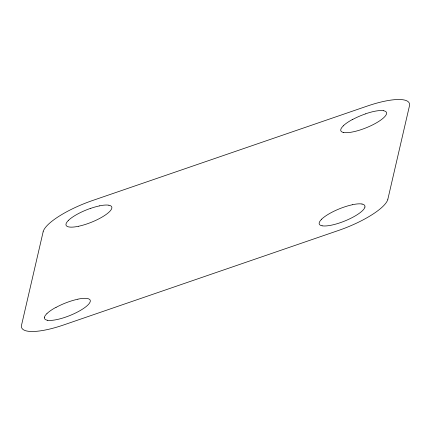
<?xml version="1.0" encoding="UTF-8"?>
<svg xmlns="http://www.w3.org/2000/svg" width="431" height="431" viewBox="0 0 431 431"><rect width="100%" height="100%" fill="white"/><g stroke="black" fill="none" stroke-linecap="round" stroke-linejoin="round"><path stroke-width="0.65" d="M43.132 231.824L21.55 325.119A48.999 13.259 -21.9 0 0 27.358 331.121A49.355 13.356 -21.9 0 0 46.203 329.828A49.005 13.259 -21.9 0 0 63.745 324.92L338.48 230.472A49.005 13.259 -21.9 0 0 364.696 219.013A49.355 13.356 -21.9 0 0 382.868 206.465A48.999 13.259 -21.9 0 0 387.868 199.176M387.868 199.176L409.45 105.881A49.005 13.259 -21.9 0 0 403.642 99.879A49.36 13.356 -21.9 0 0 384.797 101.172A49.005 13.259 -21.9 0 0 367.255 106.074L92.52 200.528A49.005 13.259 -21.9 0 0 66.304 211.987A49.36 13.356 -21.9 0 0 48.132 224.535A49.005 13.259 -21.9 0 0 43.132 231.824M108.898 205.237A24.492 6.627 -21.9 0 1 109.312 211.858A24.68 6.68 -21.9 0 1 100.224 218.129A24.508 6.632 -21.9 0 1 78.415 226.286M90.769 208.335A24.492 6.627 -21.9 0 1 99.534 205.883M99.48 205.856A24.68 6.68 -21.9 0 1 108.903 205.21M90.709 208.313A24.502 6.632 -21.9 0 0 77.602 214.04A24.669 6.675 -21.9 0 0 68.524 220.279M78.345 226.313A24.669 6.675 -21.9 0 1 68.922 226.959A24.502 6.632 -21.9 0 1 68.513 220.338M383.628 110.762A24.492 6.627 -21.9 0 1 386.532 113.762A24.492 6.627 -21.9 0 1 384.032 117.404A24.68 6.68 -21.9 0 1 374.943 123.681A24.508 6.632 -21.9 0 1 361.835 129.408A24.502 6.632 -21.9 0 1 353.064 131.859A24.669 6.675 -21.9 0 1 343.647 132.506M383.633 110.724A24.68 6.68 -21.9 0 0 374.21 111.37A24.508 6.632 -21.9 0 0 365.429 113.859M343.696 132.506A24.502 6.632 -21.9 0 1 343.286 125.884M352.31 119.656A24.502 6.632 -21.9 0 1 365.418 113.924M343.248 125.83A24.669 6.675 -21.9 0 1 352.332 119.559M77.898 299.146A24.686 6.68 -21.9 0 1 87.321 298.5A24.492 6.627 -21.9 0 1 87.73 305.148A24.691 6.68 -21.9 0 1 78.641 311.419A24.502 6.632 -21.9 0 1 65.534 317.151A24.497 6.627 -21.9 0 1 56.763 319.603A24.68 6.68 -21.9 0 1 47.34 320.249M56.073 307.373A24.502 6.632 -21.9 0 1 77.887 299.211M46.941 313.569A24.68 6.68 -21.9 0 1 56.025 307.298M44.436 317.248A24.508 6.632 -21.9 0 1 46.936 313.601M47.399 320.249A24.497 6.627 -21.9 0 1 44.495 317.248M352.623 204.698A24.502 6.632 -21.9 0 0 343.852 207.149A24.492 6.627 -21.9 0 0 330.744 212.882A24.68 6.68 -21.9 0 0 321.661 219.153M361.986 204.052A24.502 6.632 -21.9 0 1 364.89 207.052M364.949 207.052A24.492 6.627 -21.9 0 1 362.449 210.7A24.691 6.68 -21.9 0 1 353.361 216.971A24.502 6.632 -21.9 0 1 340.253 222.703A24.497 6.627 -21.9 0 1 331.482 225.154A24.68 6.68 -21.9 0 1 322.065 225.801M352.633 204.66A24.691 6.68 -21.9 0 1 362.056 204.014M322.119 225.801A24.497 6.627 -21.9 0 1 321.709 219.18"/></g></svg>
